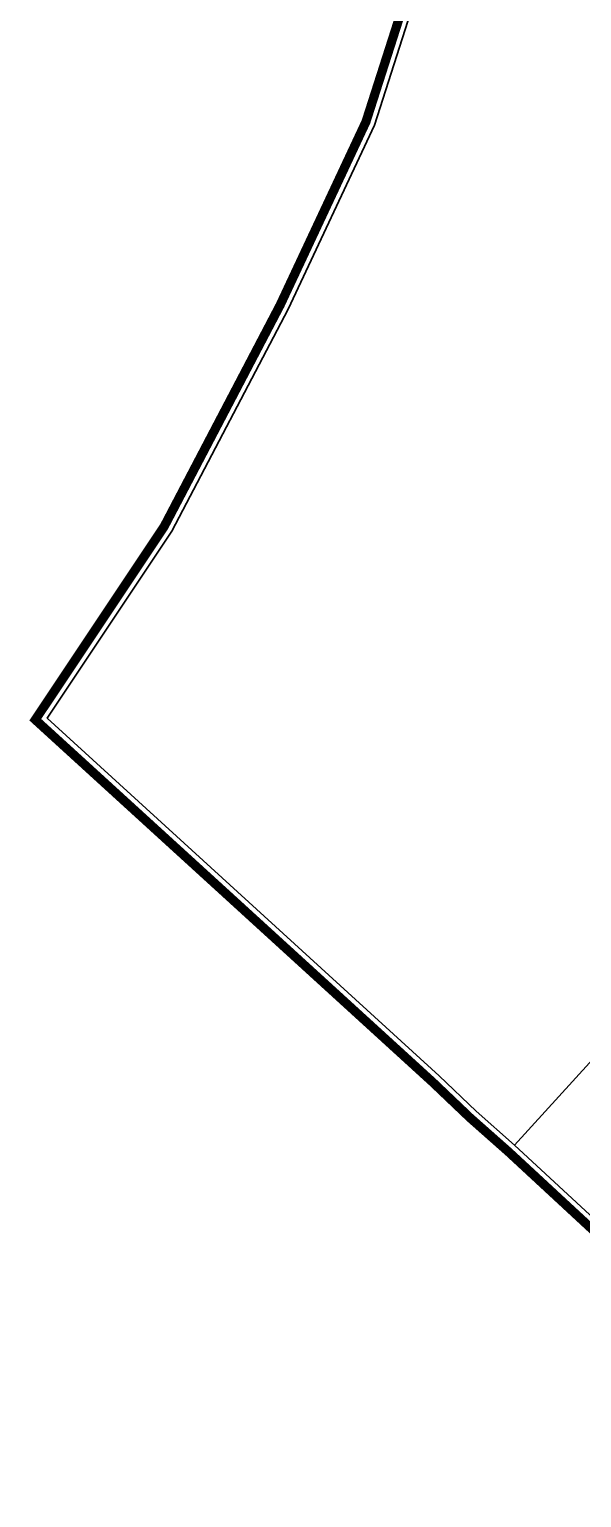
# Model space of a CAD drawing. Extents: x 9555 to 11275, y -8412 to -6382.
# Drawn here: x 9801.3 to 9922.7, y -8151.7 to -7828.8 of the extents above; entities that cross this region are included whole.
import ezdxf

# ---------------------------------------------------------------- set-up
doc = ezdxf.new("R2010")
doc.units = 0
doc.header["$MEASUREMENT"] = 0
doc.linetypes.add('DASHEDX2', pattern=[1.5, 1, -0.5])
doc.layers.add('02_CAT', color=7, linetype='Continuous')
doc.layers.add('Fgl-Cat_Txt-DivisioneAllegati', color=161, linetype='DASHEDX2')
doc.layers.add('Fgl.957C_Estratto', color=154, linetype='Continuous', lineweight=30)

# ---------------------------------------------------------------- blocks, each defined once
blk = doc.blocks.new('2493-1_PostFRAZ')
at = {"layer": 'Fgl-Cat_Txt-DivisioneAllegati', "const_width": 2}
blk.add_lwpolyline([(9987.5, -8150.66), (9972.79, -8136.9), (9906.62, -8075.6), (9898.19, -8068.14), (9890.02, -8060.35), (9802.64, -7980.6), (9830.95, -7938.12), (9856.43, -7889.45), (9875.3, -7849.12), (9890.59, -7801.42), (9897.66, -7777.45), (9902.21, -7757.44), (9908.85, -7716.11), (9910.44, -7671.8), (9963.02, -7673.12), (9968.61, -7667.23), (10108.32, -7513.52)], dxfattribs=at)
at = {"layer": 'Fgl.957C_Estratto'}
for points in [[(9974.18, -8135.46), (9974.15, -8135.43), (9907.96, -8074.12), (9899.54, -8066.66), (9891.38, -8058.89), (9805.26, -7980.28), (9832.67, -7939.14), (9858.22, -7890.34), (9877.17, -7849.85), (9892.5, -7802.01), (9899.6, -7777.95), (9904.17, -7757.82), (9910.84, -7716.31), (9912.37, -7673.84), (9963.86, -7675.14), (9970.07, -7668.59), (10110.94, -7514.07)], [(9907.97, -8074.12), (9950.63, -8027.27)]]:
    blk.add_lwpolyline(points, dxfattribs=at)

msp = doc.modelspace()

# ---------------------------------------------------------------- block references
at = {"layer": '02_CAT'}
msp.add_blockref('2493-1_PostFRAZ', (0, 0), dxfattribs=at)

doc.saveas('drawing.dxf')
